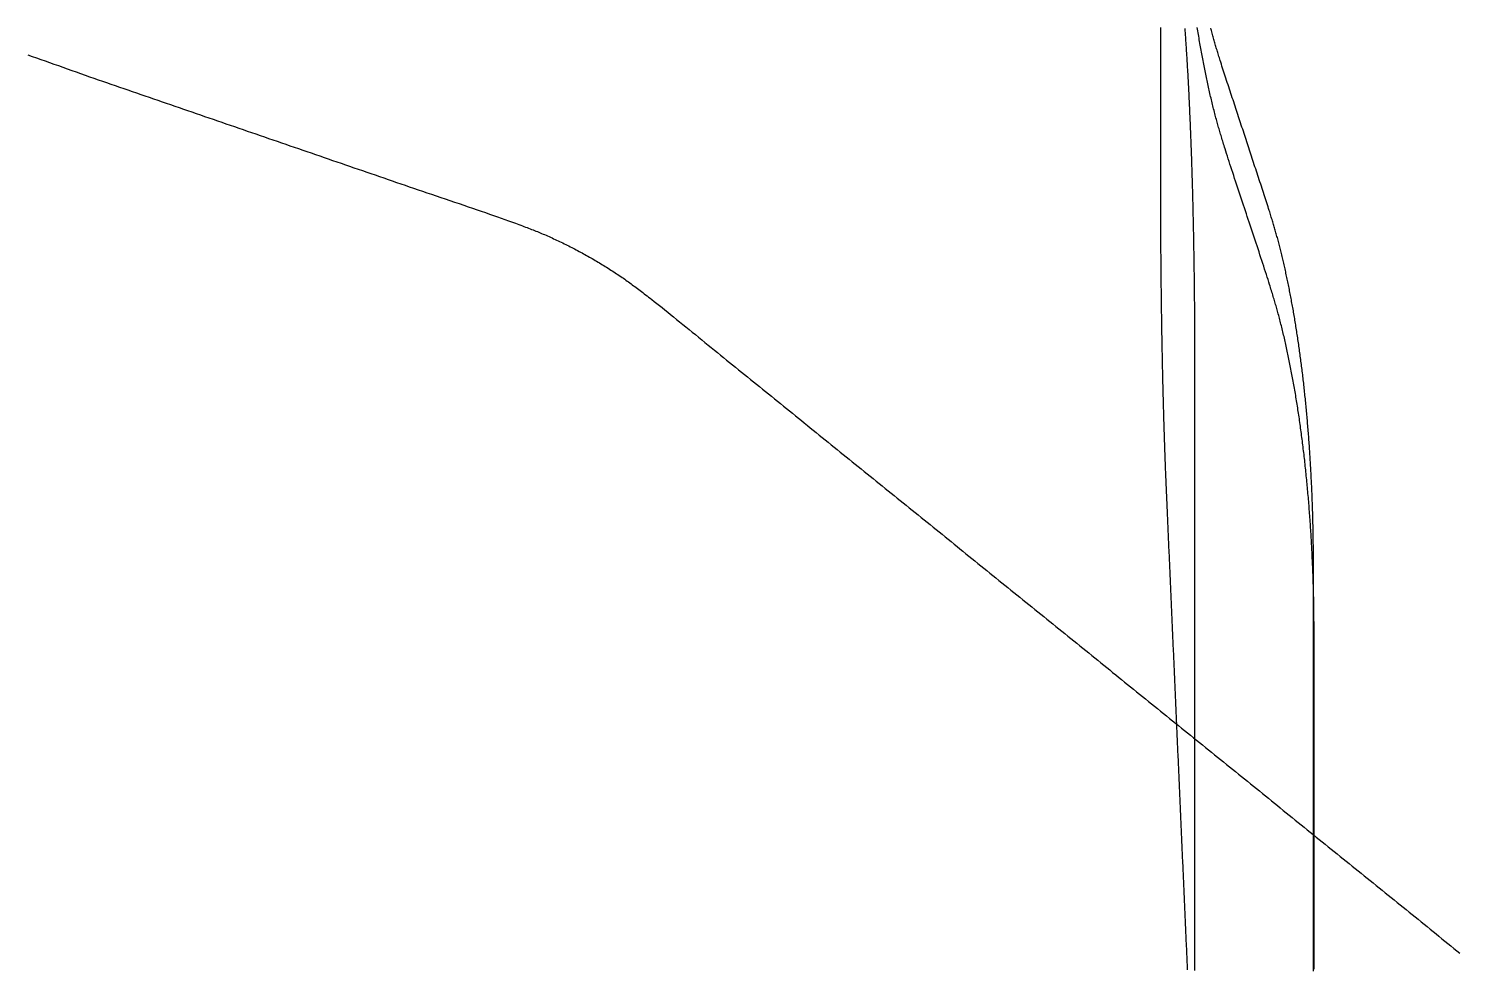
# Model space of a CAD drawing. Header units: millimetres. Extents: x -253 to 256, y -315 to 312.
# Drawn here: x -157.9 to -63.2, y -103.1 to -40.8 of the extents above; entities that cross this region are included whole.
import ezdxf

# ---------------------------------------------------------------- set-up
doc = ezdxf.new("R2010")
doc.units = ezdxf.units.MM
doc.layers.add('SKETCH', color=5, linetype='Continuous')

msp = doc.modelspace()

# ---------------------------------------------------------------- linework, layer by layer
at = {"layer": 'SKETCH', "flags": 128}
for points in [[(-81.154, -103.186), (-81.162, -103.016), (-81.169, -102.844), (-81.177, -102.671), (-81.185, -102.496), (-81.192, -102.321), (-81.2, -102.145), (-81.208, -101.968), (-81.216, -101.79), (-81.224, -101.613), (-81.232, -101.435), (-81.24, -101.258), (-81.248, -101.081), (-81.255, -100.905), (-81.263, -100.729), (-81.271, -100.555), (-81.279, -100.382), (-81.286, -100.21), (-81.294, -100.039), (-81.301, -99.868), (-81.309, -99.697), (-81.316, -99.526), (-81.324, -99.355), (-81.331, -99.184), (-81.339, -99.013), (-81.346, -98.842), (-81.354, -98.671), (-81.361, -98.5), (-81.369, -98.329), (-81.376, -98.158), (-81.384, -97.987), (-81.391, -97.816), (-81.399, -97.645), (-81.406, -97.474), (-81.414, -97.303), (-81.421, -97.132), (-81.429, -96.961), (-81.436, -96.789), (-81.444, -96.618), (-81.452, -96.447), (-81.459, -96.276), (-81.467, -96.105), (-81.474, -95.934), (-81.482, -95.763), (-81.489, -95.592), (-81.497, -95.421), (-81.504, -95.25), (-81.512, -95.079), (-81.519, -94.907), (-81.527, -94.736), (-81.535, -94.565), (-81.542, -94.394), (-81.55, -94.223), (-81.557, -94.052), (-81.565, -93.881), (-81.572, -93.709), (-81.58, -93.538), (-81.588, -93.367), (-81.595, -93.196), (-81.603, -93.025), (-81.61, -92.854), (-81.618, -92.682), (-81.625, -92.511), (-81.633, -92.34), (-81.64, -92.169), (-81.648, -91.998), (-81.656, -91.827), (-81.663, -91.656), (-81.671, -91.484), (-81.678, -91.313), (-81.686, -91.142), (-81.693, -90.971), (-81.701, -90.8), (-81.708, -90.629), (-81.716, -90.457), (-81.723, -90.286), (-81.731, -90.115), (-81.738, -89.944), (-81.746, -89.773), (-81.753, -89.602), (-81.761, -89.431), (-81.768, -89.259), (-81.776, -89.088), (-81.783, -88.917), (-81.791, -88.746), (-81.798, -88.575), (-81.806, -88.403), (-81.813, -88.232), (-81.821, -88.061), (-81.829, -87.89), (-81.836, -87.719), (-81.844, -87.547), (-81.851, -87.376), (-81.859, -87.205), (-81.866, -87.034), (-81.874, -86.863), (-81.881, -86.691), (-81.889, -86.52), (-81.896, -86.349), (-81.904, -86.178), (-81.911, -86.007), (-81.919, -85.835), (-81.926, -85.664), (-81.934, -85.493), (-81.941, -85.322), (-81.949, -85.15), (-81.956, -84.979), (-81.964, -84.808), (-81.971, -84.637), (-81.979, -84.465), (-81.986, -84.294), (-81.994, -84.123), (-82.002, -83.952), (-82.009, -83.78), (-82.017, -83.609), (-82.024, -83.438), (-82.032, -83.266), (-82.039, -83.095), (-82.047, -82.924), (-82.054, -82.753), (-82.062, -82.581), (-82.07, -82.41), (-82.077, -82.239), (-82.085, -82.067), (-82.092, -81.896), (-82.1, -81.724), (-82.107, -81.553), (-82.115, -81.382), (-82.123, -81.21), (-82.13, -81.039), (-82.138, -80.868), (-82.145, -80.696), (-82.153, -80.525), (-82.161, -80.354), (-82.168, -80.182), (-82.176, -80.011), (-82.183, -79.84), (-82.191, -79.668), (-82.198, -79.497), (-82.206, -79.326), (-82.213, -79.154), (-82.221, -78.983), (-82.228, -78.811), (-82.236, -78.64), (-82.244, -78.469), (-82.251, -78.297), (-82.259, -78.126), (-82.266, -77.955), (-82.274, -77.783), (-82.281, -77.612), (-82.289, -77.441), (-82.296, -77.269), (-82.304, -77.098), (-82.311, -76.927), (-82.319, -76.755), (-82.326, -76.584), (-82.334, -76.412), (-82.341, -76.241), (-82.349, -76.07), (-82.356, -75.898), (-82.364, -75.727), (-82.371, -75.556), (-82.379, -75.383), (-82.387, -75.21), (-82.394, -75.035), (-82.402, -74.859), (-82.41, -74.682), (-82.418, -74.505), (-82.426, -74.327), (-82.434, -74.149), (-82.442, -73.971), (-82.45, -73.793), (-82.458, -73.616), (-82.465, -73.439), (-82.473, -73.263), (-82.481, -73.088), (-82.489, -72.915), (-82.496, -72.742), (-82.504, -72.572), (-82.511, -72.403), (-82.518, -72.237), (-82.525, -72.072), (-82.532, -71.91), (-82.539, -71.751), (-82.546, -71.594), (-82.552, -71.441), (-82.557, -71.327), (-82.562, -71.215), (-82.566, -71.105), (-82.571, -70.997), (-82.575, -70.89), (-82.58, -70.785), (-82.584, -70.681), (-82.588, -70.578), (-82.592, -70.476), (-82.596, -70.375), (-82.6, -70.275), (-82.604, -70.175), (-82.608, -70.075), (-82.612, -69.976), (-82.616, -69.876), (-82.62, -69.776), (-82.624, -69.676), (-82.628, -69.575), (-82.632, -69.474), (-82.636, -69.371), (-82.639, -69.268), (-82.643, -69.164), (-82.647, -69.058), (-82.651, -68.95), (-82.655, -68.842), (-82.659, -68.733), (-82.662, -68.624), (-82.666, -68.514), (-82.67, -68.404), (-82.674, -68.293), (-82.677, -68.182), (-82.681, -68.071), (-82.685, -67.959), (-82.688, -67.847), (-82.692, -67.735), (-82.695, -67.622), (-82.699, -67.509), (-82.702, -67.396), (-82.706, -67.282), (-82.709, -67.168), (-82.713, -67.053), (-82.716, -66.939), (-82.72, -66.824), (-82.723, -66.708), (-82.726, -66.593), (-82.73, -66.477), (-82.733, -66.361), (-82.736, -66.244), (-82.74, -66.128), (-82.743, -66.011), (-82.746, -65.893), (-82.749, -65.776), (-82.752, -65.657), (-82.755, -65.539), (-82.759, -65.42), (-82.762, -65.301), (-82.765, -65.182), (-82.768, -65.062), (-82.771, -64.942), (-82.774, -64.822), (-82.777, -64.701), (-82.78, -64.58), (-82.782, -64.459), (-82.785, -64.337), (-82.788, -64.216), (-82.791, -64.094), (-82.794, -63.972), (-82.797, -63.849), (-82.799, -63.727), (-82.802, -63.604), (-82.805, -63.481), (-82.807, -63.357), (-82.81, -63.234), (-82.813, -63.11), (-82.815, -62.985), (-82.818, -62.861), (-82.82, -62.736), (-82.823, -62.611), (-82.825, -62.486), (-82.828, -62.36), (-82.83, -62.234), (-82.833, -62.108), (-82.835, -61.982), (-82.838, -61.855), (-82.84, -61.728), (-82.842, -61.601), (-82.845, -61.474), (-82.847, -61.346), (-82.849, -61.219), (-82.851, -61.091), (-82.853, -60.963), (-82.856, -60.834), (-82.858, -60.706), (-82.86, -60.577), (-82.862, -60.449), (-82.864, -60.32), (-82.866, -60.191), (-82.868, -60.062), (-82.87, -59.932), (-82.872, -59.802), (-82.874, -59.672), (-82.875, -59.542), (-82.877, -59.412), (-82.879, -59.281), (-82.881, -59.15), (-82.883, -59.019), (-82.884, -58.888), (-82.886, -58.757), (-82.888, -58.625), (-82.889, -58.494), (-82.891, -58.362), (-82.892, -58.23), (-82.894, -58.098), (-82.895, -57.966), (-82.897, -57.833), (-82.898, -57.701), (-82.9, -57.568), (-82.901, -57.436), (-82.903, -57.303), (-82.904, -57.17), (-82.905, -57.037), (-82.907, -56.904), (-82.908, -56.771), (-82.909, -56.637), (-82.91, -56.504), (-82.912, -56.37), (-82.913, -56.236), (-82.914, -56.102), (-82.915, -55.968), (-82.916, -55.833), (-82.918, -55.699), (-82.919, -55.564), (-82.92, -55.43), (-82.921, -55.295), (-82.922, -55.16), (-82.923, -55.025), (-82.924, -54.89), (-82.925, -54.755), (-82.925, -54.62), (-82.926, -54.485), (-82.927, -54.35), (-82.928, -54.215), (-82.929, -54.079), (-82.929, -53.944), (-82.93, -53.809), (-82.931, -53.676), (-82.931, -53.543), (-82.932, -53.411), (-82.932, -53.28), (-82.933, -53.149), (-82.933, -53.018), (-82.934, -52.888), (-82.934, -52.757), (-82.934, -52.626), (-82.935, -52.495), (-82.935, -52.363), (-82.935, -52.23), (-82.935, -52.097), (-82.936, -51.962), (-82.936, -51.827), (-82.936, -51.69), (-82.936, -51.551), (-82.936, -51.411), (-82.936, -51.269), (-82.937, -51.125), (-82.937, -50.978), (-82.937, -50.83), (-82.937, -50.679), (-82.937, -50.483), (-82.938, -50.283), (-82.938, -50.079), (-82.938, -49.871), (-82.938, -49.66), (-82.938, -49.447), (-82.938, -49.23), (-82.938, -49.011), (-82.938, -48.79), (-82.938, -48.566), (-82.938, -48.341), (-82.938, -48.115), (-82.938, -47.888), (-82.938, -47.66), (-82.938, -47.431), (-82.938, -47.202), (-82.938, -46.973), (-82.937, -46.744), (-82.937, -46.516), (-82.937, -46.289), (-82.937, -46.062), (-82.937, -45.837), (-82.937, -45.614), (-82.937, -45.393), (-82.937, -45.173), (-82.937, -44.953), (-82.937, -44.732), (-82.937, -44.512), (-82.937, -44.292), (-82.937, -44.072), (-82.937, -43.852), (-82.937, -43.631), (-82.937, -43.411), (-82.937, -43.191), (-82.937, -42.971), (-82.937, -42.751), (-82.937, -42.53), (-82.937, -42.31), (-82.937, -42.09), (-82.937, -41.87), (-82.937, -41.65), (-82.937, -41.429), (-82.937, -41.209), (-82.937, -40.989), (-82.937, -40.769)], [(-80.671, -103.223), (-80.671, -103.01), (-80.671, -102.797), (-80.671, -102.585), (-80.671, -102.372), (-80.671, -102.16), (-80.671, -101.947), (-80.671, -101.735), (-80.671, -101.522), (-80.671, -101.309), (-80.671, -101.097), (-80.671, -100.884), (-80.671, -100.672), (-80.671, -100.459), (-80.671, -100.247), (-80.671, -100.034), (-80.671, -99.822), (-80.671, -99.609), (-80.671, -99.396), (-80.671, -99.184), (-80.671, -98.971), (-80.671, -98.759), (-80.671, -98.546), (-80.671, -98.334), (-80.671, -98.121), (-80.671, -97.909), (-80.671, -97.696), (-80.671, -97.483), (-80.671, -97.271), (-80.671, -97.058), (-80.671, -96.846), (-80.671, -96.633), (-80.671, -96.421), (-80.671, -96.208), (-80.671, -95.995), (-80.671, -95.783), (-80.671, -95.57), (-80.671, -95.358), (-80.671, -95.145), (-80.671, -94.933), (-80.671, -94.72), (-80.671, -94.508), (-80.671, -94.295), (-80.671, -94.082), (-80.671, -93.87), (-80.671, -93.657), (-80.671, -93.445), (-80.671, -93.232), (-80.671, -93.02), (-80.671, -92.807), (-80.671, -92.595), (-80.671, -92.382), (-80.671, -92.169), (-80.671, -91.957), (-80.671, -91.744), (-80.671, -91.532), (-80.671, -91.319), (-80.671, -91.107), (-80.671, -90.894), (-80.671, -90.682), (-80.671, -90.469), (-80.671, -90.256), (-80.671, -90.044), (-80.671, -89.831), (-80.671, -89.619), (-80.671, -89.406), (-80.671, -89.194), (-80.671, -88.981), (-80.671, -88.768), (-80.671, -88.556), (-80.671, -88.343), (-80.671, -88.131), (-80.671, -87.918), (-80.671, -87.706), (-80.671, -87.493), (-80.671, -87.281), (-80.671, -87.068), (-80.671, -86.855), (-80.671, -86.643), (-80.671, -86.43), (-80.671, -86.218), (-80.671, -86.005), (-80.671, -85.793), (-80.671, -85.58), (-80.671, -85.368), (-80.671, -85.155), (-80.671, -84.942), (-80.671, -84.73), (-80.671, -84.517), (-80.671, -84.305), (-80.671, -84.092), (-80.671, -83.88), (-80.671, -83.667), (-80.671, -83.455), (-80.671, -83.242), (-80.671, -83.029), (-80.671, -82.817), (-80.671, -82.604), (-80.671, -82.392), (-80.671, -82.179), (-80.671, -81.967), (-80.671, -81.754), (-80.671, -81.541), (-80.671, -81.329), (-80.671, -81.116), (-80.671, -80.904), (-80.671, -80.691), (-80.671, -80.479), (-80.671, -80.266), (-80.671, -80.054), (-80.671, -79.841), (-80.671, -79.628), (-80.671, -79.416), (-80.671, -79.203), (-80.671, -78.991), (-80.671, -78.778), (-80.671, -78.566), (-80.671, -78.353), (-80.671, -78.141), (-80.671, -77.928), (-80.671, -77.715), (-80.671, -77.503), (-80.671, -77.29), (-80.671, -77.078), (-80.671, -76.865), (-80.671, -76.653), (-80.671, -76.44), (-80.671, -76.227), (-80.671, -76.015), (-80.671, -75.802), (-80.671, -75.59), (-80.671, -75.377), (-80.671, -75.165), (-80.671, -74.952), (-80.671, -74.74), (-80.671, -74.527), (-80.671, -74.314), (-80.671, -74.102), (-80.671, -73.889), (-80.671, -73.677), (-80.671, -73.464), (-80.671, -73.252), (-80.671, -73.039), (-80.671, -72.827), (-80.671, -72.614), (-80.671, -72.401), (-80.671, -72.189), (-80.671, -71.976), (-80.671, -71.764), (-80.671, -71.551), (-80.671, -71.339), (-80.671, -71.126), (-80.671, -70.914), (-80.671, -70.701), (-80.671, -70.488), (-80.671, -70.276), (-80.671, -70.063), (-80.671, -69.851), (-80.671, -69.638), (-80.671, -69.426), (-80.671, -69.213), (-80.671, -69), (-80.671, -68.788), (-80.671, -68.575), (-80.671, -68.363), (-80.671, -68.15), (-80.671, -67.938), (-80.671, -67.725), (-80.671, -67.512), (-80.671, -67.296), (-80.671, -67.079), (-80.671, -66.861), (-80.67, -66.641), (-80.67, -66.421), (-80.67, -66.2), (-80.67, -65.979), (-80.67, -65.758), (-80.67, -65.537), (-80.67, -65.316), (-80.67, -65.097), (-80.67, -64.878), (-80.67, -64.661), (-80.67, -64.446), (-80.67, -64.232), (-80.67, -64.021), (-80.67, -63.812), (-80.67, -63.605), (-80.67, -63.402), (-80.67, -63.202), (-80.67, -63.005), (-80.67, -62.813), (-80.671, -62.624), (-80.671, -62.479), (-80.671, -62.336), (-80.672, -62.196), (-80.672, -62.057), (-80.672, -61.921), (-80.672, -61.787), (-80.673, -61.654), (-80.673, -61.522), (-80.673, -61.392), (-80.674, -61.264), (-80.674, -61.136), (-80.674, -61.009), (-80.675, -60.882), (-80.675, -60.757), (-80.676, -60.631), (-80.676, -60.506), (-80.677, -60.381), (-80.678, -60.256), (-80.678, -60.13), (-80.679, -60.004), (-80.68, -59.878), (-80.68, -59.751), (-80.681, -59.622), (-80.682, -59.493), (-80.683, -59.363), (-80.684, -59.234), (-80.685, -59.104), (-80.686, -58.974), (-80.688, -58.845), (-80.689, -58.715), (-80.69, -58.585), (-80.691, -58.456), (-80.692, -58.326), (-80.694, -58.197), (-80.695, -58.068), (-80.697, -57.938), (-80.698, -57.809), (-80.7, -57.68), (-80.701, -57.551), (-80.703, -57.422), (-80.704, -57.294), (-80.706, -57.165), (-80.708, -57.036), (-80.709, -56.908), (-80.711, -56.78), (-80.713, -56.652), (-80.715, -56.524), (-80.717, -56.396), (-80.718, -56.268), (-80.72, -56.141), (-80.722, -56.013), (-80.724, -55.886), (-80.727, -55.759), (-80.729, -55.631), (-80.731, -55.504), (-80.733, -55.377), (-80.735, -55.25), (-80.737, -55.123), (-80.74, -54.997), (-80.742, -54.87), (-80.744, -54.744), (-80.747, -54.618), (-80.749, -54.492), (-80.752, -54.366), (-80.754, -54.24), (-80.757, -54.114), (-80.759, -53.989), (-80.762, -53.864), (-80.765, -53.739), (-80.767, -53.614), (-80.77, -53.489), (-80.773, -53.365), (-80.776, -53.241), (-80.778, -53.117), (-80.781, -52.993), (-80.784, -52.869), (-80.787, -52.745), (-80.79, -52.622), (-80.793, -52.498), (-80.796, -52.375), (-80.799, -52.252), (-80.802, -52.129), (-80.806, -52.007), (-80.809, -51.884), (-80.812, -51.762), (-80.815, -51.64), (-80.819, -51.518), (-80.822, -51.396), (-80.825, -51.275), (-80.829, -51.154), (-80.832, -51.033), (-80.836, -50.912), (-80.839, -50.792), (-80.843, -50.671), (-80.846, -50.552), (-80.85, -50.432), (-80.854, -50.313), (-80.857, -50.193), (-80.861, -50.074), (-80.865, -49.955), (-80.869, -49.837), (-80.873, -49.718), (-80.877, -49.6), (-80.881, -49.482), (-80.885, -49.364), (-80.889, -49.247), (-80.893, -49.13), (-80.897, -49.013), (-80.901, -48.896), (-80.905, -48.779), (-80.91, -48.663), (-80.914, -48.547), (-80.918, -48.431), (-80.923, -48.316), (-80.927, -48.201), (-80.931, -48.086), (-80.936, -47.971), (-80.94, -47.857), (-80.945, -47.743), (-80.949, -47.63), (-80.954, -47.516), (-80.958, -47.403), (-80.963, -47.291), (-80.968, -47.178), (-80.972, -47.066), (-80.977, -46.954), (-80.982, -46.842), (-80.986, -46.73), (-80.991, -46.619), (-80.996, -46.508), (-81.001, -46.398), (-81.006, -46.287), (-81.011, -46.177), (-81.016, -46.067), (-81.021, -45.958), (-81.026, -45.849), (-81.031, -45.74), (-81.036, -45.632), (-81.041, -45.524), (-81.046, -45.416), (-81.052, -45.309), (-81.057, -45.201), (-81.062, -45.095), (-81.067, -44.988), (-81.073, -44.882), (-81.078, -44.777), (-81.083, -44.671), (-81.089, -44.566), (-81.094, -44.461), (-81.1, -44.357), (-81.105, -44.253), (-81.111, -44.149), (-81.117, -44.045), (-81.122, -43.942), (-81.128, -43.839), (-81.134, -43.737), (-81.139, -43.635), (-81.145, -43.533), (-81.151, -43.431), (-81.157, -43.33), (-81.163, -43.23), (-81.169, -43.129), (-81.175, -43.029), (-81.181, -42.93), (-81.187, -42.831), (-81.193, -42.732), (-81.199, -42.634), (-81.205, -42.536), (-81.211, -42.438), (-81.217, -42.341), (-81.223, -42.244), (-81.229, -42.148), (-81.235, -42.051), (-81.242, -41.956), (-81.248, -41.86), (-81.254, -41.765), (-81.261, -41.67), (-81.267, -41.576), (-81.273, -41.482), (-81.28, -41.389), (-81.286, -41.296), (-81.293, -41.203), (-81.299, -41.11), (-81.306, -41.019), (-81.312, -40.927), (-81.319, -40.836)], [(-72.774, -103.139), (-72.774, -102.926), (-72.774, -102.714), (-72.774, -102.501), (-72.774, -102.289), (-72.774, -102.076), (-72.774, -101.864), (-72.774, -101.651), (-72.774, -101.439), (-72.774, -101.226), (-72.774, -101.013), (-72.774, -100.801), (-72.774, -100.588), (-72.774, -100.376), (-72.774, -100.163), (-72.774, -99.95), (-72.774, -99.738), (-72.774, -99.525), (-72.774, -99.313), (-72.774, -99.1), (-72.774, -98.887), (-72.774, -98.675), (-72.774, -98.462), (-72.774, -98.25), (-72.774, -98.037), (-72.774, -97.825), (-72.774, -97.612), (-72.774, -97.399), (-72.774, -97.187), (-72.774, -96.974), (-72.774, -96.762), (-72.774, -96.549), (-72.774, -96.336), (-72.774, -96.124), (-72.774, -95.911), (-72.774, -95.699), (-72.774, -95.486), (-72.774, -95.273), (-72.774, -95.061), (-72.774, -94.848), (-72.774, -94.636), (-72.774, -94.423), (-72.774, -94.21), (-72.774, -93.998), (-72.774, -93.785), (-72.774, -93.573), (-72.774, -93.36), (-72.774, -93.147), (-72.774, -92.935), (-72.774, -92.722), (-72.774, -92.51), (-72.774, -92.297), (-72.774, -92.085), (-72.774, -91.872), (-72.774, -91.659), (-72.774, -91.447), (-72.774, -91.234), (-72.774, -91.022), (-72.774, -90.809), (-72.774, -90.597), (-72.774, -90.384), (-72.774, -90.171), (-72.774, -89.959), (-72.774, -89.746), (-72.774, -89.534), (-72.774, -89.321), (-72.774, -89.109), (-72.774, -88.896), (-72.774, -88.684), (-72.774, -88.471), (-72.774, -88.258), (-72.774, -88.046), (-72.774, -87.833), (-72.774, -87.621), (-72.774, -87.408), (-72.774, -87.196), (-72.774, -86.983), (-72.774, -86.771), (-72.774, -86.558), (-72.774, -86.346), (-72.774, -86.133), (-72.774, -85.919), (-72.774, -85.704), (-72.774, -85.488), (-72.774, -85.27), (-72.773, -85.051), (-72.773, -84.832), (-72.772, -84.612), (-72.772, -84.392), (-72.771, -84.171), (-72.771, -83.952), (-72.771, -83.732), (-72.77, -83.513), (-72.77, -83.296), (-72.77, -83.079), (-72.769, -82.864), (-72.769, -82.65), (-72.769, -82.439), (-72.77, -82.229), (-72.77, -82.022), (-72.77, -81.818), (-72.771, -81.616), (-72.772, -81.418), (-72.773, -81.222), (-72.774, -81.031), (-72.776, -80.879), (-72.777, -80.729), (-72.778, -80.582), (-72.779, -80.436), (-72.78, -80.293), (-72.781, -80.151), (-72.783, -80.01), (-72.784, -79.871), (-72.785, -79.733), (-72.787, -79.596), (-72.788, -79.46), (-72.79, -79.325), (-72.792, -79.191), (-72.794, -79.057), (-72.796, -78.924), (-72.798, -78.79), (-72.801, -78.657), (-72.803, -78.524), (-72.806, -78.39), (-72.809, -78.257), (-72.812, -78.122), (-72.816, -77.987), (-72.82, -77.851), (-72.824, -77.714), (-72.828, -77.577), (-72.832, -77.44), (-72.837, -77.302), (-72.841, -77.165), (-72.846, -77.028), (-72.851, -76.891), (-72.857, -76.754), (-72.862, -76.617), (-72.868, -76.48), (-72.873, -76.343), (-72.879, -76.206), (-72.885, -76.069), (-72.892, -75.932), (-72.898, -75.796), (-72.905, -75.659), (-72.911, -75.523), (-72.918, -75.387), (-72.925, -75.251), (-72.933, -75.115), (-72.94, -74.979), (-72.948, -74.844), (-72.955, -74.709), (-72.963, -74.574), (-72.971, -74.439), (-72.979, -74.304), (-72.988, -74.169), (-72.996, -74.034), (-73.005, -73.9), (-73.014, -73.765), (-73.023, -73.631), (-73.032, -73.497), (-73.042, -73.363), (-73.051, -73.229), (-73.061, -73.095), (-73.071, -72.962), (-73.081, -72.828), (-73.091, -72.695), (-73.102, -72.562), (-73.112, -72.429), (-73.123, -72.296), (-73.134, -72.164), (-73.145, -72.031), (-73.156, -71.899), (-73.167, -71.767), (-73.179, -71.636), (-73.19, -71.504), (-73.202, -71.373), (-73.214, -71.242), (-73.226, -71.112), (-73.239, -70.981), (-73.251, -70.851), (-73.264, -70.721), (-73.277, -70.591), (-73.29, -70.461), (-73.303, -70.332), (-73.316, -70.202), (-73.33, -70.073), (-73.343, -69.944), (-73.357, -69.815), (-73.371, -69.687), (-73.385, -69.559), (-73.399, -69.431), (-73.414, -69.303), (-73.429, -69.175), (-73.443, -69.048), (-73.458, -68.921), (-73.473, -68.795), (-73.488, -68.668), (-73.504, -68.542), (-73.519, -68.417), (-73.535, -68.291), (-73.551, -68.166), (-73.567, -68.041), (-73.583, -67.917), (-73.599, -67.792), (-73.615, -67.668), (-73.632, -67.544), (-73.649, -67.421), (-73.666, -67.298), (-73.683, -67.174), (-73.7, -67.052), (-73.717, -66.929), (-73.735, -66.807), (-73.752, -66.685), (-73.77, -66.563), (-73.788, -66.442), (-73.806, -66.321), (-73.825, -66.2), (-73.843, -66.08), (-73.861, -65.96), (-73.88, -65.84), (-73.899, -65.721), (-73.918, -65.602), (-73.937, -65.484), (-73.956, -65.365), (-73.976, -65.248), (-73.995, -65.13), (-74.015, -65.013), (-74.035, -64.896), (-74.055, -64.779), (-74.075, -64.663), (-74.095, -64.547), (-74.115, -64.432), (-74.136, -64.316), (-74.157, -64.201), (-74.178, -64.087), (-74.199, -63.972), (-74.22, -63.858), (-74.241, -63.745), (-74.262, -63.632), (-74.284, -63.519), (-74.306, -63.406), (-74.328, -63.294), (-74.35, -63.183), (-74.372, -63.071), (-74.394, -62.961), (-74.416, -62.85), (-74.439, -62.74), (-74.461, -62.631), (-74.484, -62.522), (-74.507, -62.413), (-74.53, -62.305), (-74.553, -62.197), (-74.576, -62.09), (-74.6, -61.982), (-74.624, -61.876), (-74.647, -61.769), (-74.671, -61.663), (-74.695, -61.557), (-74.719, -61.452), (-74.744, -61.347), (-74.768, -61.243), (-74.792, -61.139), (-74.817, -61.036), (-74.842, -60.932), (-74.867, -60.83), (-74.892, -60.727), (-74.917, -60.626), (-74.942, -60.524), (-74.968, -60.424), (-74.993, -60.323), (-75.019, -60.223), (-75.044, -60.124), (-75.07, -60.025), (-75.096, -59.927), (-75.121, -59.832), (-75.147, -59.737), (-75.172, -59.645), (-75.197, -59.553), (-75.222, -59.463), (-75.248, -59.373), (-75.273, -59.285), (-75.298, -59.196), (-75.324, -59.108), (-75.35, -59.02), (-75.376, -58.932), (-75.402, -58.843), (-75.429, -58.754), (-75.456, -58.664), (-75.484, -58.573), (-75.512, -58.481), (-75.54, -58.387), (-75.569, -58.292), (-75.599, -58.195), (-75.63, -58.096), (-75.661, -57.995), (-75.693, -57.892), (-75.726, -57.786), (-75.776, -57.626), (-75.827, -57.462), (-75.881, -57.293), (-75.936, -57.121), (-75.993, -56.944), (-76.051, -56.764), (-76.111, -56.581), (-76.172, -56.395), (-76.234, -56.207), (-76.296, -56.016), (-76.36, -55.823), (-76.424, -55.629), (-76.489, -55.434), (-76.554, -55.238), (-76.62, -55.041), (-76.685, -54.843), (-76.751, -54.646), (-76.816, -54.449), (-76.882, -54.253), (-76.946, -54.058), (-77.011, -53.864), (-77.074, -53.671), (-77.137, -53.481), (-77.199, -53.292), (-77.261, -53.104), (-77.324, -52.913), (-77.387, -52.721), (-77.451, -52.527), (-77.516, -52.331), (-77.581, -52.135), (-77.647, -51.938), (-77.712, -51.741), (-77.778, -51.544), (-77.843, -51.347), (-77.909, -51.151), (-77.973, -50.956), (-78.038, -50.762), (-78.101, -50.569), (-78.164, -50.379), (-78.226, -50.19), (-78.287, -50.005), (-78.346, -49.822), (-78.404, -49.642), (-78.461, -49.465), (-78.516, -49.293), (-78.57, -49.124), (-78.622, -48.96), (-78.671, -48.801), (-78.704, -48.695), (-78.736, -48.591), (-78.767, -48.491), (-78.798, -48.392), (-78.827, -48.295), (-78.857, -48.2), (-78.885, -48.107), (-78.913, -48.015), (-78.941, -47.924), (-78.968, -47.834), (-78.995, -47.745), (-79.021, -47.656), (-79.047, -47.568), (-79.073, -47.48), (-79.098, -47.392), (-79.124, -47.304), (-79.149, -47.215), (-79.174, -47.126), (-79.199, -47.036), (-79.224, -46.944), (-79.25, -46.852), (-79.275, -46.758), (-79.3, -46.662), (-79.326, -46.564), (-79.352, -46.466), (-79.378, -46.366), (-79.403, -46.267), (-79.429, -46.166), (-79.454, -46.066), (-79.479, -45.965), (-79.504, -45.863), (-79.529, -45.761), (-79.554, -45.658), (-79.579, -45.555), (-79.603, -45.452), (-79.628, -45.348), (-79.652, -45.244), (-79.676, -45.139), (-79.7, -45.034), (-79.724, -44.929), (-79.748, -44.823), (-79.772, -44.717), (-79.796, -44.61), (-79.819, -44.503), (-79.842, -44.396), (-79.865, -44.288), (-79.888, -44.18), (-79.911, -44.071), (-79.934, -43.963), (-79.956, -43.853), (-79.979, -43.744), (-80.001, -43.633), (-80.023, -43.523), (-80.045, -43.412), (-80.067, -43.3), (-80.089, -43.189), (-80.111, -43.076), (-80.132, -42.964), (-80.154, -42.851), (-80.175, -42.737), (-80.196, -42.624), (-80.217, -42.509), (-80.238, -42.395), (-80.258, -42.28), (-80.279, -42.165), (-80.299, -42.05), (-80.32, -41.934), (-80.34, -41.818), (-80.36, -41.701), (-80.379, -41.585), (-80.399, -41.468), (-80.418, -41.351), (-80.438, -41.233), (-80.457, -41.115), (-80.476, -40.997), (-80.495, -40.878), (-80.514, -40.759)], [(-72.816, -103.27), (-72.816, -103.059), (-72.816, -102.847), (-72.816, -102.635), (-72.816, -102.423), (-72.816, -102.211), (-72.816, -101.999), (-72.816, -101.787), (-72.816, -101.576), (-72.816, -101.364), (-72.816, -101.152), (-72.816, -100.94), (-72.816, -100.728), (-72.816, -100.516), (-72.816, -100.305), (-72.816, -100.093), (-72.816, -99.881), (-72.816, -99.669), (-72.816, -99.457), (-72.816, -99.245), (-72.816, -99.034), (-72.816, -98.822), (-72.816, -98.61), (-72.816, -98.398), (-72.816, -98.186), (-72.816, -97.974), (-72.816, -97.763), (-72.816, -97.551), (-72.816, -97.339), (-72.816, -97.127), (-72.816, -96.915), (-72.816, -96.703), (-72.816, -96.492), (-72.816, -96.28), (-72.816, -96.068), (-72.816, -95.856), (-72.816, -95.644), (-72.816, -95.433), (-72.816, -95.221), (-72.816, -95.009), (-72.816, -94.797), (-72.816, -94.585), (-72.816, -94.374), (-72.816, -94.162), (-72.816, -93.95), (-72.816, -93.738), (-72.816, -93.526), (-72.816, -93.315), (-72.816, -93.103), (-72.816, -92.891), (-72.816, -92.679), (-72.816, -92.467), (-72.816, -92.256), (-72.816, -92.044), (-72.816, -91.832), (-72.816, -91.62), (-72.816, -91.408), (-72.816, -91.197), (-72.816, -90.985), (-72.816, -90.773), (-72.816, -90.561), (-72.816, -90.349), (-72.816, -90.137), (-72.816, -89.926), (-72.816, -89.714), (-72.816, -89.502), (-72.816, -89.29), (-72.816, -89.078), (-72.816, -88.866), (-72.816, -88.654), (-72.816, -88.443), (-72.816, -88.231), (-72.816, -88.019), (-72.816, -87.807), (-72.816, -87.595), (-72.816, -87.383), (-72.816, -87.172), (-72.816, -86.96), (-72.816, -86.748), (-72.816, -86.536), (-72.816, -86.324), (-72.816, -86.112), (-72.816, -85.901), (-72.816, -85.689), (-72.816, -85.477), (-72.816, -85.265), (-72.816, -85.053), (-72.816, -84.841), (-72.816, -84.63), (-72.816, -84.418), (-72.816, -84.206), (-72.816, -83.994), (-72.816, -83.782), (-72.816, -83.57), (-72.816, -83.358), (-72.816, -83.147), (-72.816, -82.935), (-72.816, -82.723), (-72.816, -82.511), (-72.816, -82.299), (-72.816, -82.087), (-72.816, -81.876), (-72.816, -81.664), (-72.816, -81.452), (-72.816, -81.239), (-72.816, -81.024), (-72.815, -80.807), (-72.815, -80.589), (-72.815, -80.37), (-72.814, -80.15), (-72.814, -79.929), (-72.814, -79.708), (-72.813, -79.487), (-72.813, -79.266), (-72.813, -79.046), (-72.812, -78.826), (-72.812, -78.608), (-72.812, -78.391), (-72.812, -78.176), (-72.812, -77.963), (-72.812, -77.753), (-72.812, -77.545), (-72.812, -77.34), (-72.813, -77.138), (-72.813, -76.939), (-72.814, -76.745), (-72.815, -76.554), (-72.816, -76.368), (-72.817, -76.228), (-72.818, -76.09), (-72.818, -75.955), (-72.819, -75.822), (-72.82, -75.691), (-72.821, -75.562), (-72.822, -75.434), (-72.823, -75.309), (-72.824, -75.184), (-72.825, -75.061), (-72.827, -74.938), (-72.828, -74.817), (-72.829, -74.696), (-72.831, -74.576), (-72.833, -74.457), (-72.834, -74.337), (-72.836, -74.218), (-72.838, -74.098), (-72.841, -73.978), (-72.843, -73.858), (-72.845, -73.737), (-72.848, -73.615), (-72.851, -73.493), (-72.854, -73.369), (-72.858, -73.245), (-72.861, -73.12), (-72.865, -72.996), (-72.868, -72.872), (-72.872, -72.748), (-72.876, -72.623), (-72.88, -72.499), (-72.884, -72.375), (-72.889, -72.251), (-72.893, -72.127), (-72.898, -72.003), (-72.903, -71.879), (-72.908, -71.755), (-72.913, -71.632), (-72.918, -71.508), (-72.923, -71.385), (-72.929, -71.261), (-72.934, -71.138), (-72.94, -71.015), (-72.946, -70.892), (-72.952, -70.769), (-72.958, -70.646), (-72.964, -70.523), (-72.971, -70.401), (-72.977, -70.279), (-72.984, -70.156), (-72.99, -70.034), (-72.997, -69.912), (-73.004, -69.79), (-73.011, -69.668), (-73.019, -69.546), (-73.026, -69.424), (-73.033, -69.302), (-73.041, -69.181), (-73.049, -69.059), (-73.057, -68.938), (-73.065, -68.817), (-73.073, -68.696), (-73.081, -68.575), (-73.09, -68.454), (-73.098, -68.333), (-73.107, -68.213), (-73.116, -68.092), (-73.125, -67.972), (-73.134, -67.852), (-73.143, -67.733), (-73.152, -67.613), (-73.162, -67.494), (-73.171, -67.374), (-73.181, -67.255), (-73.191, -67.136), (-73.201, -67.018), (-73.211, -66.899), (-73.221, -66.78), (-73.231, -66.662), (-73.242, -66.544), (-73.253, -66.426), (-73.263, -66.308), (-73.274, -66.19), (-73.285, -66.072), (-73.296, -65.955), (-73.307, -65.838), (-73.319, -65.721), (-73.33, -65.604), (-73.342, -65.487), (-73.354, -65.371), (-73.366, -65.254), (-73.378, -65.138), (-73.39, -65.023), (-73.402, -64.907), (-73.414, -64.792), (-73.427, -64.677), (-73.439, -64.562), (-73.452, -64.447), (-73.465, -64.333), (-73.478, -64.219), (-73.491, -64.104), (-73.504, -63.99), (-73.518, -63.877), (-73.531, -63.763), (-73.545, -63.65), (-73.559, -63.537), (-73.572, -63.424), (-73.586, -63.311), (-73.601, -63.199), (-73.615, -63.086), (-73.629, -62.974), (-73.644, -62.863), (-73.658, -62.751), (-73.673, -62.64), (-73.688, -62.529), (-73.703, -62.418), (-73.718, -62.308), (-73.733, -62.198), (-73.748, -62.088), (-73.764, -61.978), (-73.779, -61.869), (-73.795, -61.76), (-73.81, -61.651), (-73.826, -61.542), (-73.842, -61.434), (-73.859, -61.326), (-73.875, -61.218), (-73.891, -61.11), (-73.908, -61.003), (-73.924, -60.895), (-73.941, -60.788), (-73.958, -60.682), (-73.975, -60.575), (-73.992, -60.469), (-74.009, -60.363), (-74.026, -60.258), (-74.044, -60.153), (-74.061, -60.048), (-74.079, -59.943), (-74.096, -59.839), (-74.114, -59.735), (-74.132, -59.631), (-74.15, -59.528), (-74.168, -59.425), (-74.187, -59.322), (-74.205, -59.22), (-74.223, -59.118), (-74.242, -59.016), (-74.261, -58.914), (-74.28, -58.813), (-74.299, -58.712), (-74.318, -58.611), (-74.337, -58.511), (-74.356, -58.41), (-74.375, -58.311), (-74.395, -58.211), (-74.415, -58.112), (-74.434, -58.013), (-74.454, -57.915), (-74.474, -57.816), (-74.494, -57.718), (-74.514, -57.621), (-74.534, -57.524), (-74.555, -57.427), (-74.575, -57.331), (-74.596, -57.234), (-74.616, -57.139), (-74.637, -57.043), (-74.658, -56.948), (-74.679, -56.854), (-74.7, -56.759), (-74.721, -56.665), (-74.742, -56.571), (-74.763, -56.478), (-74.785, -56.385), (-74.806, -56.292), (-74.828, -56.199), (-74.85, -56.107), (-74.871, -56.016), (-74.893, -55.924), (-74.915, -55.833), (-74.938, -55.742), (-74.96, -55.652), (-74.982, -55.562), (-75.005, -55.473), (-75.027, -55.383), (-75.05, -55.295), (-75.072, -55.206), (-75.095, -55.118), (-75.118, -55.031), (-75.141, -54.943), (-75.164, -54.857), (-75.187, -54.771), (-75.21, -54.686), (-75.233, -54.603), (-75.256, -54.521), (-75.279, -54.44), (-75.301, -54.359), (-75.324, -54.279), (-75.347, -54.2), (-75.37, -54.121), (-75.393, -54.043), (-75.416, -53.964), (-75.44, -53.886), (-75.463, -53.807), (-75.487, -53.728), (-75.511, -53.648), (-75.536, -53.568), (-75.561, -53.487), (-75.586, -53.405), (-75.611, -53.322), (-75.637, -53.238), (-75.664, -53.153), (-75.691, -53.066), (-75.718, -52.978), (-75.746, -52.887), (-75.785, -52.764), (-75.824, -52.639), (-75.865, -52.511), (-75.907, -52.381), (-75.949, -52.248), (-75.992, -52.114), (-76.036, -51.979), (-76.081, -51.841), (-76.127, -51.703), (-76.173, -51.563), (-76.219, -51.422), (-76.266, -51.281), (-76.313, -51.138), (-76.36, -50.995), (-76.407, -50.852), (-76.455, -50.709), (-76.502, -50.565), (-76.55, -50.422), (-76.597, -50.279), (-76.644, -50.137), (-76.691, -49.995), (-76.737, -49.855), (-76.783, -49.715), (-76.829, -49.576), (-76.874, -49.438), (-76.919, -49.3), (-76.964, -49.162), (-77.009, -49.024), (-77.055, -48.886), (-77.1, -48.748), (-77.145, -48.61), (-77.19, -48.472), (-77.235, -48.334), (-77.28, -48.196), (-77.326, -48.058), (-77.371, -47.92), (-77.416, -47.782), (-77.461, -47.644), (-77.506, -47.506), (-77.552, -47.368), (-77.597, -47.23), (-77.642, -47.092), (-77.687, -46.954), (-77.732, -46.816), (-77.777, -46.678), (-77.823, -46.54), (-77.868, -46.402), (-77.913, -46.263), (-77.958, -46.125), (-78.004, -45.985), (-78.051, -45.844), (-78.097, -45.702), (-78.145, -45.56), (-78.192, -45.417), (-78.239, -45.274), (-78.287, -45.13), (-78.334, -44.987), (-78.382, -44.843), (-78.429, -44.7), (-78.476, -44.558), (-78.523, -44.416), (-78.57, -44.275), (-78.616, -44.135), (-78.661, -43.997), (-78.706, -43.859), (-78.75, -43.723), (-78.793, -43.589), (-78.836, -43.457), (-78.878, -43.327), (-78.918, -43.198), (-78.958, -43.073), (-78.996, -42.949), (-79.024, -42.859), (-79.052, -42.771), (-79.079, -42.684), (-79.105, -42.598), (-79.131, -42.514), (-79.157, -42.431), (-79.182, -42.349), (-79.207, -42.268), (-79.232, -42.188), (-79.256, -42.108), (-79.28, -42.029), (-79.303, -41.95), (-79.327, -41.871), (-79.35, -41.793), (-79.373, -41.714), (-79.396, -41.635), (-79.419, -41.556), (-79.442, -41.476), (-79.465, -41.395), (-79.487, -41.314), (-79.51, -41.232), (-79.533, -41.148), (-79.556, -41.064), (-79.579, -40.978), (-79.602, -40.891), (-79.625, -40.803)], [(-157.976, -42.585), (-157.695, -42.681), (-157.411, -42.779), (-157.125, -42.879), (-156.836, -42.981), (-156.545, -43.083), (-156.253, -43.187), (-155.96, -43.292), (-155.666, -43.397), (-155.372, -43.503), (-155.077, -43.608), (-154.783, -43.713), (-154.49, -43.818), (-154.198, -43.922), (-153.907, -44.025), (-153.618, -44.126), (-153.332, -44.226), (-153.048, -44.324), (-152.766, -44.421), (-152.483, -44.518), (-152.201, -44.615), (-151.919, -44.712), (-151.636, -44.809), (-151.354, -44.906), (-151.071, -45.004), (-150.789, -45.101), (-150.507, -45.198), (-150.224, -45.295), (-149.942, -45.392), (-149.659, -45.489), (-149.377, -45.586), (-149.095, -45.683), (-148.812, -45.78), (-148.53, -45.877), (-148.247, -45.974), (-147.965, -46.071), (-147.683, -46.168), (-147.4, -46.265), (-147.118, -46.362), (-146.835, -46.46), (-146.553, -46.557), (-146.271, -46.654), (-145.988, -46.751), (-145.706, -46.848), (-145.423, -46.945), (-145.141, -47.042), (-144.858, -47.139), (-144.576, -47.236), (-144.294, -47.333), (-144.011, -47.43), (-143.729, -47.527), (-143.446, -47.624), (-143.164, -47.721), (-142.881, -47.818), (-142.599, -47.915), (-142.316, -48.013), (-142.034, -48.11), (-141.752, -48.207), (-141.469, -48.304), (-141.187, -48.401), (-140.904, -48.498), (-140.622, -48.595), (-140.339, -48.692), (-140.057, -48.789), (-139.774, -48.886), (-139.492, -48.983), (-139.209, -49.08), (-138.927, -49.177), (-138.644, -49.275), (-138.362, -49.372), (-138.08, -49.469), (-137.797, -49.566), (-137.515, -49.663), (-137.232, -49.76), (-136.95, -49.857), (-136.667, -49.954), (-136.385, -50.052), (-136.102, -50.149), (-135.82, -50.246), (-135.537, -50.343), (-135.255, -50.44), (-134.972, -50.537), (-134.69, -50.634), (-134.407, -50.731), (-134.125, -50.829), (-133.842, -50.926), (-133.56, -51.023), (-133.278, -51.12), (-132.995, -51.217), (-132.713, -51.314), (-132.427, -51.412), (-132.137, -51.511), (-131.842, -51.612), (-131.544, -51.713), (-131.242, -51.815), (-130.939, -51.918), (-130.634, -52.021), (-130.328, -52.124), (-130.022, -52.228), (-129.717, -52.331), (-129.414, -52.434), (-129.112, -52.536), (-128.814, -52.637), (-128.519, -52.738), (-128.229, -52.837), (-127.944, -52.935), (-127.664, -53.031), (-127.391, -53.125), (-127.126, -53.218), (-126.869, -53.308), (-126.62, -53.396), (-126.381, -53.482), (-126.152, -53.564), (-125.934, -53.644), (-125.807, -53.691), (-125.684, -53.736), (-125.564, -53.78), (-125.448, -53.823), (-125.335, -53.865), (-125.225, -53.906), (-125.118, -53.946), (-125.013, -53.985), (-124.91, -54.024), (-124.809, -54.063), (-124.71, -54.101), (-124.612, -54.138), (-124.516, -54.176), (-124.42, -54.214), (-124.325, -54.251), (-124.231, -54.29), (-124.136, -54.328), (-124.042, -54.367), (-123.947, -54.406), (-123.852, -54.447), (-123.755, -54.488), (-123.658, -54.53), (-123.559, -54.573), (-123.459, -54.617), (-123.358, -54.663), (-123.257, -54.708), (-123.156, -54.754), (-123.055, -54.801), (-122.955, -54.847), (-122.854, -54.894), (-122.754, -54.942), (-122.654, -54.99), (-122.554, -55.038), (-122.454, -55.087), (-122.354, -55.136), (-122.255, -55.185), (-122.156, -55.235), (-122.056, -55.285), (-121.958, -55.335), (-121.859, -55.386), (-121.76, -55.437), (-121.662, -55.489), (-121.564, -55.541), (-121.466, -55.593), (-121.368, -55.646), (-121.271, -55.698), (-121.173, -55.752), (-121.076, -55.805), (-120.979, -55.859), (-120.882, -55.913), (-120.786, -55.968), (-120.689, -56.023), (-120.593, -56.078), (-120.497, -56.134), (-120.401, -56.19), (-120.305, -56.247), (-120.21, -56.303), (-120.115, -56.361), (-120.02, -56.418), (-119.925, -56.476), (-119.83, -56.534), (-119.735, -56.593), (-119.641, -56.652), (-119.547, -56.711), (-119.453, -56.77), (-119.36, -56.83), (-119.266, -56.89), (-119.173, -56.951), (-119.08, -57.012), (-118.987, -57.073), (-118.895, -57.135), (-118.803, -57.196), (-118.712, -57.258), (-118.622, -57.319), (-118.534, -57.38), (-118.447, -57.441), (-118.361, -57.501), (-118.276, -57.561), (-118.192, -57.622), (-118.108, -57.682), (-118.024, -57.743), (-117.94, -57.805), (-117.856, -57.867), (-117.772, -57.929), (-117.687, -57.993), (-117.602, -58.058), (-117.515, -58.123), (-117.427, -58.19), (-117.338, -58.258), (-117.247, -58.328), (-117.155, -58.399), (-117.06, -58.471), (-116.963, -58.546), (-116.864, -58.622), (-116.763, -58.701), (-116.658, -58.782), (-116.495, -58.909), (-116.325, -59.041), (-116.15, -59.179), (-115.97, -59.322), (-115.785, -59.47), (-115.596, -59.621), (-115.403, -59.777), (-115.207, -59.935), (-115.007, -60.097), (-114.804, -60.261), (-114.599, -60.428), (-114.392, -60.597), (-114.184, -60.767), (-113.974, -60.938), (-113.763, -61.11), (-113.552, -61.282), (-113.342, -61.455), (-113.131, -61.627), (-112.921, -61.798), (-112.713, -61.968), (-112.506, -62.137), (-112.301, -62.303), (-112.098, -62.468), (-111.899, -62.629), (-111.7, -62.79), (-111.502, -62.95), (-111.304, -63.111), (-111.105, -63.271), (-110.907, -63.431), (-110.709, -63.592), (-110.511, -63.752), (-110.312, -63.912), (-110.114, -64.073), (-109.916, -64.233), (-109.717, -64.393), (-109.519, -64.554), (-109.321, -64.714), (-109.123, -64.875), (-108.924, -65.035), (-108.726, -65.195), (-108.528, -65.356), (-108.329, -65.516), (-108.131, -65.676), (-107.933, -65.837), (-107.735, -65.997), (-107.536, -66.157), (-107.338, -66.318), (-107.14, -66.478), (-106.941, -66.639), (-106.743, -66.799), (-106.545, -66.959), (-106.346, -67.12), (-106.148, -67.28), (-105.95, -67.44), (-105.752, -67.601), (-105.553, -67.761), (-105.355, -67.922), (-105.157, -68.082), (-104.958, -68.242), (-104.76, -68.403), (-104.562, -68.563), (-104.363, -68.723), (-104.165, -68.884), (-103.967, -69.044), (-103.768, -69.204), (-103.57, -69.365), (-103.372, -69.525), (-103.173, -69.686), (-102.975, -69.846), (-102.777, -70.006), (-102.578, -70.167), (-102.38, -70.327), (-102.182, -70.487), (-101.983, -70.648), (-101.785, -70.808), (-101.587, -70.968), (-101.388, -71.129), (-101.19, -71.289), (-100.992, -71.449), (-100.794, -71.61), (-100.595, -71.77), (-100.397, -71.93), (-100.199, -72.091), (-100, -72.251), (-99.802, -72.411), (-99.604, -72.572), (-99.406, -72.732), (-99.207, -72.892), (-99.009, -73.052), (-98.811, -73.213), (-98.612, -73.373), (-98.414, -73.533), (-98.216, -73.694), (-98.018, -73.854), (-97.819, -74.014), (-97.621, -74.175), (-97.423, -74.335), (-97.224, -74.496), (-97.026, -74.656), (-96.828, -74.816), (-96.629, -74.977), (-96.431, -75.137), (-96.233, -75.297), (-96.034, -75.458), (-95.836, -75.618), (-95.638, -75.778), (-95.439, -75.939), (-95.241, -76.099), (-95.043, -76.26), (-94.844, -76.42), (-94.646, -76.58), (-94.448, -76.741), (-94.249, -76.901), (-94.051, -77.061), (-93.853, -77.222), (-93.654, -77.382), (-93.456, -77.543), (-93.258, -77.703), (-93.059, -77.863), (-92.861, -78.024), (-92.663, -78.184), (-92.464, -78.344), (-92.266, -78.505), (-92.068, -78.665), (-91.869, -78.826), (-91.671, -78.986), (-91.473, -79.146), (-91.275, -79.307), (-91.076, -79.467), (-90.878, -79.627), (-90.68, -79.788), (-90.481, -79.948), (-90.283, -80.109), (-90.085, -80.269), (-89.887, -80.429), (-89.688, -80.59), (-89.49, -80.75), (-89.292, -80.91), (-89.093, -81.071), (-88.895, -81.231), (-88.697, -81.392), (-88.499, -81.552), (-88.3, -81.712), (-88.102, -81.873), (-87.904, -82.033), (-87.705, -82.193), (-87.507, -82.354), (-87.309, -82.514), (-87.11, -82.674), (-86.912, -82.835), (-86.714, -82.995), (-86.515, -83.155), (-86.317, -83.316), (-86.119, -83.476), (-85.92, -83.636), (-85.722, -83.797), (-85.524, -83.957), (-85.325, -84.117), (-85.127, -84.278), (-84.928, -84.438), (-84.73, -84.598), (-84.532, -84.759), (-84.333, -84.919), (-84.135, -85.079), (-83.937, -85.24), (-83.738, -85.4), (-83.54, -85.56), (-83.342, -85.721), (-83.143, -85.881), (-82.945, -86.041), (-82.747, -86.202), (-82.548, -86.362), (-82.35, -86.522), (-82.152, -86.683), (-81.953, -86.843), (-81.755, -87.004), (-81.557, -87.164), (-81.358, -87.324), (-81.16, -87.485), (-80.962, -87.645), (-80.763, -87.806), (-80.565, -87.966), (-80.367, -88.126), (-80.168, -88.287), (-79.97, -88.447), (-79.772, -88.607), (-79.573, -88.768), (-79.375, -88.928), (-79.176, -89.089), (-78.978, -89.249), (-78.78, -89.409), (-78.581, -89.57), (-78.383, -89.73), (-78.185, -89.89), (-77.987, -90.051), (-77.788, -90.211), (-77.59, -90.372), (-77.392, -90.532), (-77.193, -90.692), (-76.995, -90.853), (-76.797, -91.013), (-76.598, -91.174), (-76.4, -91.334), (-76.202, -91.494), (-76.004, -91.655), (-75.805, -91.815), (-75.607, -91.976), (-75.409, -92.136), (-75.21, -92.296), (-75.012, -92.457), (-74.814, -92.617), (-74.615, -92.777), (-74.417, -92.938), (-74.219, -93.098), (-74.021, -93.259), (-73.822, -93.419), (-73.624, -93.579), (-73.426, -93.74), (-73.227, -93.9), (-73.029, -94.06), (-72.83, -94.221), (-72.632, -94.381), (-72.434, -94.541), (-72.235, -94.702), (-72.037, -94.862), (-71.839, -95.022), (-71.64, -95.183), (-71.442, -95.343), (-71.244, -95.503), (-71.045, -95.664), (-70.847, -95.824), (-70.649, -95.984), (-70.45, -96.145), (-70.252, -96.305), (-70.054, -96.465), (-69.855, -96.626), (-69.657, -96.786), (-69.458, -96.946), (-69.26, -97.107), (-69.062, -97.267), (-68.863, -97.427), (-68.665, -97.588), (-68.467, -97.748), (-68.269, -97.909), (-68.07, -98.069), (-67.872, -98.229), (-67.674, -98.39), (-67.475, -98.55), (-67.277, -98.71), (-67.079, -98.871), (-66.88, -99.031), (-66.682, -99.192), (-66.484, -99.352), (-66.285, -99.512), (-66.087, -99.673), (-65.889, -99.833), (-65.691, -99.994), (-65.492, -100.154), (-65.294, -100.314), (-65.096, -100.475), (-64.897, -100.635), (-64.699, -100.796), (-64.501, -100.956), (-64.302, -101.116), (-64.104, -101.277), (-63.906, -101.437), (-63.707, -101.598), (-63.509, -101.758), (-63.311, -101.918), (-63.112, -102.079)]]:
    msp.add_lwpolyline(points, dxfattribs=at)

doc.saveas('drawing.dxf')
